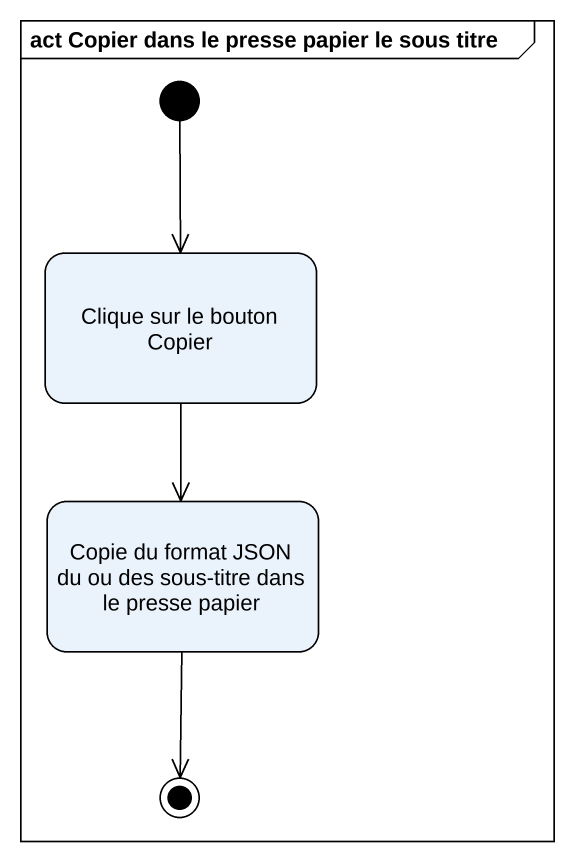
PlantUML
@startuml
mainframe act Copier dans le presse papier le sous titre
hide empty description
state "Clique sur le bouton Copier" as Clique_sur_le_bouton_Copier
state "Copie du format JSON du ou des sous-titre dans le presse papier" as Copie_du_format_JSON_du_ou
[*] --> Clique_sur_le_bouton_Copier
Clique_sur_le_bouton_Copier --> Copie_du_format_JSON_du_ou
Copie_du_format_JSON_du_ou --> [*]
@enduml
